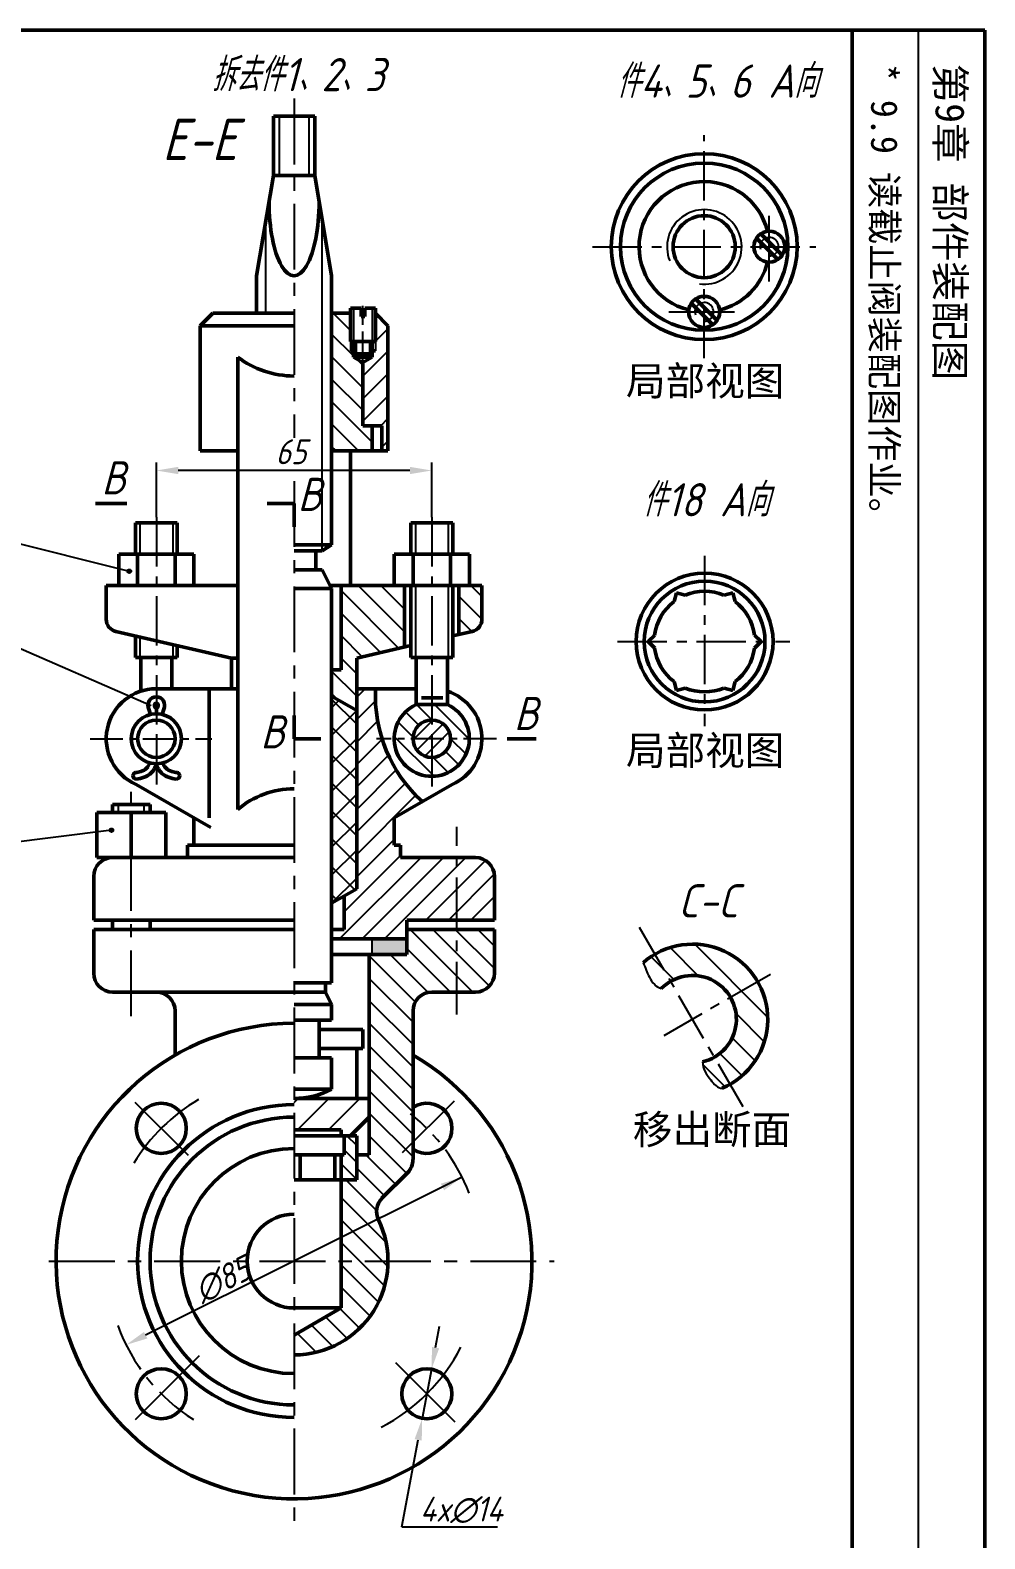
# Model space of a CAD drawing. Header units: millimetres. Extents: x 0 to 226, y 0 to 322.
# Drawn here: x 110.9 to 226, y 140 to 322 of the extents above; entities that cross this region are included whole.
import ezdxf

# ---------------------------------------------------------------- set-up
doc = ezdxf.new("R2010")
doc.units = ezdxf.units.MM
doc.header["$LTSCALE"] = 0.25
doc.linetypes.add('CENTER', pattern=[50.8, 31.75, -6.35, 6.35, -6.35])
for name, color, linetype in [('点画线层', 7, 'CENTER'), ('答案', 1, 'Continuous'), ('细实线层', 7, 'Continuous')]:
    doc.layers.add(name, color=color, linetype=linetype)
doc.layers.add('粗实线层', color=7, linetype='Continuous', lineweight=50)
doc.styles.get("Standard").update_dxf_attribs({"font": 'gbeitc.shx', "height": 4, "bigfont": 'gbcbig.shx'})
doc.styles.add('宋体', font='', dxfattribs={"height": 3.5})
doc.styles.get('宋体').set_extended_font_data('SimSun')
pattern_1 = [(315, (294.016, 336.4835), (1.35551, 1.35551), [])]
pattern_2 = [(45, (294.016, 336.4835), (-1.35551, 1.35551), [])]

msp = doc.modelspace()

# ---------------------------------------------------------------- hatches: boundary and pattern name
at = {"layer": '粗实线层'}
msp.add_hatch(color=256, dxfattribs=at).paths.add_polyline_path([(152.16, 212.37), (152.16, 210.49), (156.31, 210.49), (156.31, 212.37)])
at = {"layer": '细实线层'}
h = msp.add_hatch(dxfattribs=at)
h.set_pattern_fill('ANSI31', color=256, scale=0.603774, angle=-90, style=0)
h.set_pattern_definition(pattern_1)
h.paths.add_polyline_path([(147.26, 271.24), (152.16, 271.24), (152.16, 274.26), (151.03, 274.26), (151.03, 281.91), (149.9, 282.56), (149.9, 283.32), (149.52, 283.32), (149.52, 284.45), (149.52, 287.85), (147.26, 287.85)])
h = msp.add_hatch(dxfattribs=at)
h.set_pattern_fill('ANSI31', color=256, scale=0.603774, style=0)
h.set_pattern_definition(pattern_2)
h.paths.add_polyline_path([(154.05, 271.24), (154.05, 286.34), (152.54, 287.85), (152.54, 284.45), (152.54, 283.32), (152.16, 283.32), (152.16, 282.56), (151.03, 281.91), (151.03, 281.69), (151.03, 274.26), (153.3, 274.26), (153.3, 271.24)])
h.paths.add_polyline_path([(152.54, 283.32), (152.54, 284.45), (152.16, 284.45), (152.16, 283.32)], flags=17)
h = msp.add_hatch(color=256, dxfattribs=at)
edge = h.paths.add_edge_path()
edge.add_arc((122.87, 256.73), 0.226, 0, 360)
h = msp.add_hatch(dxfattribs=at)
h.set_pattern_fill('ANSI31', color=256, scale=0.603774, angle=-90, style=0)
h.set_pattern_definition(pattern_1)
h.paths.add_polyline_path([(165.37, 255.02), (162.6, 255.02), (162.6, 249.09), (164.2, 249.46, 0.349242), (165.37, 250.93)])
h.paths.add_polyline_path([(148.39, 255.02), (148.39, 244.83), (147.26, 244.83), (147.26, 241.66), (150.28, 239.92), (150.28, 246.25), (156.06, 247.58), (156.06, 255.02)])
h = msp.add_hatch(dxfattribs=at)
h.set_pattern_fill('ANSI31', color=256, scale=0.603774, style=0)
h.set_pattern_definition(pattern_2)
h.paths.add_polyline_path([(162.35, 214.64), (162.35, 222.19), (155.56, 222.19), (155.56, 223.69), (154.8, 223.69), (154.8, 226.98), (158.2, 228.94, -0.225093), (152.55, 242.56), (150.28, 242.56), (150.28, 218.41), (148.77, 217.54), (148.77, 213.51), (147.26, 213.51), (147.26, 212.37), (156.31, 212.37), (156.31, 214.64)])
h.paths.add_polyline_path([(166.88, 219.92, 0.414214), (164.62, 222.19), (162.35, 222.19), (162.35, 214.64), (166.88, 214.64)])
h = msp.add_hatch(dxfattribs=at)
h.set_pattern_fill('ANSI37', color=256, scale=0.75, style=0)
h.set_pattern_definition([(45, (-322, 6e-14), (-1.683798, 1.683798), []), (135, (-322, 6e-14), (-1.683798, -1.683798), [])])
h.paths.add_polyline_path([(150.28, 239.92), (147.26, 241.66), (147.26, 216.67), (150.28, 218.41)])
h = msp.add_hatch(dxfattribs=at)
h.set_pattern_fill('ANSI31', color=256, scale=0.483019, angle=270, style=0)
h.set_pattern_definition([(315, (15.8215, 76.4957), (1.084408, 1.084408), [])])
h.paths.add_polyline_path([(163.86, 236.52), (161.6, 236.52, -0.414214), (159.33, 234.26), (159.33, 232, 0.414214)])
h.paths.add_polyline_path([(157.07, 236.52), (154.8, 236.52, 0.414214), (159.33, 232), (159.33, 234.26, -0.414214)])
h.paths.add_polyline_path([(161.22, 240.64), (159.33, 240.64), (159.33, 238.79, -0.414214), (161.6, 236.52), (163.86, 236.52, 0.293253)])
h.paths.add_polyline_path([(159.33, 238.79), (159.33, 240.64), (157.45, 240.64, 0.293253), (154.8, 236.52), (157.07, 236.52, -0.414214)], flags=17)
h = msp.add_hatch(dxfattribs=at)
h.set_pattern_fill('ANSI31', color=256, scale=0.377358, style=0)
h.set_pattern_definition([(45, (15.8215, 76.4957), (-0.847194, 0.847194), [])])
edge = h.paths.add_edge_path()
edge.add_arc((159.33, 236.52), 2.26, 0, 360)
h = msp.add_hatch(color=256, dxfattribs=at)
edge = h.paths.add_edge_path()
edge.add_arc((120.71, 225.48), 0.226, 0, 360)
h = msp.add_hatch(dxfattribs=at)
h.set_pattern_fill('ANSI31', color=256, scale=0.603774, angle=-90, style=0)
h.set_pattern_definition(pattern_1)
h.paths.add_polyline_path([(166.88, 208.22), (166.88, 213.51), (162.35, 213.51), (162.35, 205.96), (164.62, 205.96, 0.414214)])
h.paths.add_polyline_path([(157.07, 187.85), (157.07, 203.69, -0.414214), (159.33, 205.96), (162.35, 205.96), (162.35, 213.51), (156.31, 213.51), (156.31, 210.49), (151.79, 210.49), (151.79, 186.34), (150.28, 186.34), (150.28, 183.32), (148.39, 183.32), (148.39, 179.17)])
h.paths.add_polyline_path([(154.05, 173.51, 0.114409), (152.89, 178.49, -0.320617), (153.33, 181.08), (156.41, 184.16, 0.198912), (157.07, 185.76), (157.07, 187.85), (148.39, 179.17), (148.39, 173.51)])
h.paths.add_polyline_path([(154.05, 173.51), (148.39, 173.51), (148.39, 167.85), (150.73, 165.5, 0.198912)])
h.paths.add_polyline_path([(150.73, 165.5), (148.39, 167.85), (142.73, 164.58), (142.73, 162.19, 0.198912)])
h = msp.add_hatch(dxfattribs=at)
h.set_pattern_fill('ANSI31', color=256, scale=0.754717, angle=-90, style=0)
h.set_pattern_definition([(315, (355.5088, 416.63), (1.694388, 1.694388), [])])
edge = h.paths.add_edge_path()
edge.add_spline(control_points=[(184.8, 209.49), (185.09, 208.92), (185.42, 207.7), (186.36, 206.55), (187, 206.38)], knot_values=[0, 0, 0, 0, 1.906772, 3.886429, 3.886429, 3.886429, 3.886429], degree=3, periodic=0)
edge.add_arc((190.77, 202.68), 5.28, 120, 135.5396, ccw=False)
edge.add_line((188.13, 207.25), (186.24, 210.52))
edge.add_arc((190.77, 202.68), 9.06, 120, 131.2359)
h.paths.add_polyline_path([(195.35, 205.32), (198.61, 207.2, 0.414214), (186.24, 210.52), (188.13, 207.25, -0.414214)])
h.paths.add_polyline_path([(198.61, 207.2), (195.35, 205.32, -0.414214), (193.41, 198.1), (195.3, 194.83, 0.414214)])
edge = h.paths.add_edge_path()
edge.add_spline(control_points=[(191.97, 197.53), (191.97, 196.74), (192.76, 195.58), (193.77, 194.35), (194.35, 194.35)], knot_values=[0, 0, 0, 0, 2.378017, 4.093495, 4.093495, 4.093495, 4.093495], degree=3, periodic=0)
edge.add_arc((190.77, 202.68), 9.06, 293.2534, 300)
edge.add_line((195.3, 194.83), (193.41, 198.1))
edge.add_arc((190.77, 202.68), 5.28, 283.1483, 300, ccw=False)
h = msp.add_hatch(dxfattribs=at)
h.set_pattern_fill('ANSI31', color=256, scale=0.830189, style=0)
h.set_pattern_definition([(45, (294.016, 336.4835), (-1.863827, 1.863827), [])])
h.paths.add_polyline_path([(149.52, 188.6), (151.79, 190.86), (151.79, 193.13), (142.73, 193.13), (142.73, 189.35), (148.39, 189.35), (148.39, 188.6)])
h = msp.add_hatch(dxfattribs=at)
h.set_pattern_fill('ANSI31', color=256, scale=0.45283, angle=-90, style=0)
h.set_pattern_definition([(315, (294.0159, 336.4835), (1.016633, 1.016633), [])])
h.paths.add_polyline_path([(150.28, 183.32), (150.28, 188.6), (148.77, 188.6), (148.77, 186.34), (148.39, 186.34), (148.39, 183.32)])

# ---------------------------------------------------------------- linework, layer by layer
at = {"lineweight": 50}
for p, q in [((226, 322), (0, 322)), ((210, 0), (210, 322)), ((226, 0), (226, 322))]:
    msp.add_line(p, q, dxfattribs=at)
for p, q in [((218, 0), (218, 322)), ((150.28, 218.41), (150.28, 246.25)), ((150.28, 218.41), (148.77, 217.54)), ((152.16, 210.49), (152.16, 212.37)), ((142.73, 186.34), (148.77, 186.34)), ((142.73, 186.34), (148.77, 186.34)), ((150.28, 186.34), (151.79, 186.34)), ((150.28, 183.32), (150.28, 186.34)), ((142.73, 183.32), (150.28, 183.32)), ((148.39, 183.32), (148.39, 167.85))]:
    msp.add_line(p, q)
at = {"layer": '点画线层'}
for p, q in [((142.73, 313.75), (142.73, 272.81)), ((200.02, 291.67), (200.02, 299.74)), ((187.89, 288.02), (196.21, 288.02)), ((142.73, 267.59), (142.73, 140.79)), ((123.11, 203.04), (123.11, 230.12)), ((113.18, 173.51), (174.08, 173.51))]:
    msp.add_line(p, q, dxfattribs=at)
at = {"layer": '点画线层', "ltscale": 0.75}
for p, q in [((192.17, 282.42), (192.17, 309.33)), ((178.71, 295.88), (205.63, 295.88)), ((126.13, 263.25), (126.13, 236.52)), ((159.33, 263.25), (159.33, 236.52)), ((192.22, 258.58), (192.22, 238.02)), ((181.73, 248.24), (202.49, 248.24)), ((126.13, 236.52), (126.13, 230.98)), ((159.33, 236.52), (159.33, 230.75)), ((196.87, 192.12), (184.38, 213.75)), ((200.15, 208.09), (187.32, 200.69))]:
    msp.add_line(p, q, dxfattribs=at)
at = {"layer": '点画线层', "ltscale": 0.5}
for p, q in [((151.03, 281.69), (151.03, 288.74)), ((151.03, 281.69), (151.03, 288.41)), ((118.13, 236.52), (132.81, 236.52)), ((167.14, 236.52), (152.65, 236.52))]:
    msp.add_line(p, q, dxfattribs=at)
at = {"layer": '点画线层', "ltscale": 0.8}
msp.add_line((162.35, 203.27), (162.35, 225.88), dxfattribs=at)
at = {"layer": '点画线层', "ltscale": 0.75}
for start, end in [(21.2213, 51.6699), (200.1341, 237.6779)]:
    msp.add_arc((142.73, 173.51), 22.64, start, end, dxfattribs=at)
at = {"layer": '粗实线层'}
for p, q in [((140.24, 311.62), (142.73, 311.62)), ((140.24, 311.62), (140.24, 304.45)), ((145.22, 311.62), (142.73, 311.62)), ((145.22, 311.62), (145.22, 304.45)), ((140.24, 304.45), (138.2, 292.37)), ((140.24, 304.45), (142.73, 304.45)), ((145.22, 304.45), (142.73, 304.45)), ((145.22, 304.45), (147.26, 292.37)), ((198.46, 296.91), (201.05, 294.32)), ((198.99, 297.43), (201.58, 294.84)), ((138.2, 287.85), (138.2, 292.37)), ((147.26, 259.92), (147.26, 292.37)), ((191.14, 289.58), (193.73, 286.99)), ((132.92, 287.85), (131.41, 286.34)), ((132.92, 287.85), (142.73, 287.85)), ((149.52, 287.85), (147.26, 287.85)), ((149.52, 288.45), (149.52, 284.45)), ((150.8, 288.45), (149.52, 288.45)), ((150.8, 288.45), (150.8, 287.47)), ((152.54, 288.45), (151.26, 288.45)), ((151.26, 288.45), (151.26, 287.47)), ((152.54, 288.45), (152.54, 284.45)), ((152.54, 287.85), (154.05, 286.34)), ((190.61, 289.06), (193.2, 286.47)), ((131.41, 286.34), (131.41, 271.24)), ((131.41, 286.34), (142.73, 286.34)), ((151.26, 287.47), (150.8, 287.47)), ((154.05, 286.34), (154.05, 271.24)), ((152.54, 284.45), (149.52, 284.45)), ((149.9, 284.45), (149.9, 283.32)), ((150.13, 282.94), (150.13, 284.45)), ((151.94, 282.94), (151.94, 284.45)), ((152.16, 284.45), (152.16, 282.56)), ((135.94, 282.56), (135.94, 227.99)), ((150.13, 283.32), (149.52, 283.32)), ((149.9, 283.32), (149.9, 282.56)), ((152.16, 282.56), (149.9, 282.56)), ((149.9, 282.56), (151.03, 281.91)), ((151.94, 282.94), (150.13, 282.94)), ((151.03, 281.91), (152.16, 282.56)), ((152.54, 283.32), (151.94, 283.32)), ((151.03, 281.91), (151.03, 274.26)), ((153.3, 274.26), (151.03, 274.26)), ((152.16, 274.26), (152.16, 271.24)), ((153.3, 274.26), (153.3, 271.24)), ((131.41, 271.24), (135.94, 271.24)), ((154.05, 271.24), (147.26, 271.24)), ((149.52, 271.24), (149.52, 255.02)), ((118.81, 264.9), (122.56, 264.9)), ((139.49, 264.9), (142.73, 264.9)), ((142.73, 264.9), (142.73, 262.08)), ((123.61, 262.56), (128.64, 262.56)), ((156.82, 262.56), (161.85, 262.56)), ((130.65, 258.79), (121.6, 258.79)), ((121.6, 258.79), (121.6, 255.02)), ((123.86, 258.79), (123.86, 255.02)), ((128.39, 258.79), (128.39, 255.02)), ((130.65, 258.79), (130.65, 255.02)), ((147.26, 259.92), (142.73, 259.92)), ((146.13, 259.17), (142.73, 259.17)), ((145.37, 256.9), (145.37, 259.17)), ((147.26, 259.92), (146.13, 259.17)), ((163.86, 258.79), (154.8, 258.79)), ((154.8, 258.79), (154.8, 255.02)), ((157.07, 258.79), (157.07, 255.02)), ((161.6, 258.79), (161.6, 255.02)), ((163.86, 258.79), (163.86, 255.02)), ((146.13, 256.9), (142.73, 256.9)), ((146.13, 256.9), (147.26, 254.64)), ((120.09, 255.02), (135.94, 255.02)), ((120.09, 255.02), (120.09, 250.93)), ((147.07, 255.02), (165.37, 255.02)), ((148.39, 255.02), (148.39, 244.83)), ((165.37, 255.02), (165.37, 250.93)), ((147.26, 254.64), (142.73, 254.64)), ((147.26, 254.64), (147.26, 207.09)), ((188.82, 254.12), (188.54, 253.06)), ((188.82, 254.12), (189.89, 253.84)), ((195.62, 254.12), (194.56, 253.84)), ((195.62, 254.12), (195.9, 253.06)), ((121.26, 249.46), (135.18, 246.25)), ((164.2, 249.46), (161.85, 248.92)), ((156.82, 247.76), (150.28, 246.25)), ((185.43, 248.24), (186.21, 249.01)), ((185.43, 248.24), (186.21, 247.46)), ((199.02, 248.24), (198.24, 249.01)), ((199.02, 248.24), (198.24, 247.46)), ((128.64, 246.34), (123.61, 246.34)), ((124.24, 242.26), (124.24, 246.34)), ((128.01, 242.56), (128.01, 246.34)), ((135.18, 242.56), (135.18, 246.25)), ((135.18, 246.25), (135.94, 246.25)), ((150.28, 218.41), (150.28, 246.25)), ((161.85, 246.34), (156.82, 246.34)), ((157.45, 240.64), (157.45, 246.34)), ((161.22, 240.64), (161.22, 246.34)), ((147.26, 244.83), (148.39, 244.83)), ((126.13, 242.56), (135.94, 242.56)), ((132.51, 242.56), (132.51, 226.98)), ((157.45, 242.56), (150.28, 242.56)), ((188.82, 242.35), (188.54, 243.42)), ((188.82, 242.35), (189.89, 242.64)), ((195.62, 242.35), (194.56, 242.64)), ((195.62, 242.35), (195.9, 243.42)), ((150.28, 239.92), (147.26, 241.66)), ((161.22, 240.64), (157.45, 240.64)), ((160.68, 241.45), (158.1, 241.45)), ((125.34, 239.6), (125.34, 239.44)), ((126.13, 239.54), (126.13, 240.04)), ((126.91, 239.6), (126.91, 239.44)), ((142.73, 239.34), (142.73, 236.52)), ((142.73, 236.52), (145.97, 236.52)), ((168.41, 236.52), (171.93, 236.52)), ((128.94, 232.03), (128.94, 232.06)), ((132.68, 225.81), (123.68, 231)), ((154.8, 226.98), (161.78, 231)), ((118.96, 222.19), (118.96, 227.62)), ((127.26, 227.62), (118.96, 227.62)), ((125.37, 228.6), (120.84, 228.6)), ((120.84, 227.62), (120.84, 228.6)), ((123.11, 227.62), (123.11, 222.19)), ((125.37, 227.62), (125.37, 228.6)), ((127.26, 222.19), (127.26, 227.62)), ((130.65, 223.69), (130.65, 226.98)), ((154.8, 223.69), (154.8, 226.98)), ((118.96, 222.19), (142.73, 222.19)), ((129.9, 223.69), (142.73, 223.69)), ((129.9, 222.19), (129.9, 223.69)), ((154.8, 223.69), (155.56, 223.69)), ((155.56, 222.19), (155.56, 223.69)), ((155.56, 222.19), (164.62, 222.19)), ((118.58, 219.92), (118.58, 214.64)), ((150.28, 218.41), (147.26, 216.67)), ((166.88, 219.92), (166.88, 214.64)), ((148.77, 213.51), (148.77, 217.54)), ((118.58, 214.64), (142.73, 214.64)), ((118.58, 213.51), (118.58, 208.22)), ((142.73, 213.51), (118.58, 213.51)), ((120.84, 213.51), (120.84, 214.64)), ((125.37, 213.51), (125.37, 214.64)), ((147.26, 213.51), (148.77, 213.51)), ((156.31, 214.64), (166.88, 214.64)), ((156.31, 214.64), (156.31, 210.49)), ((166.88, 213.51), (156.31, 213.51)), ((166.88, 208.22), (166.88, 213.51)), ((147.26, 212.37), (156.31, 212.37)), ((147.26, 210.49), (156.31, 210.49)), ((151.79, 186.34), (151.79, 210.49)), ((120.84, 205.96), (142.73, 205.96)), ((147.26, 207.09), (142.73, 207.09)), ((146.5, 205.96), (142.73, 205.96)), ((146.5, 207.09), (146.5, 205.96)), ((146.5, 205.96), (147.26, 204.45)), ((159.33, 205.96), (164.62, 205.96)), ((147.26, 204.45), (142.73, 204.45)), ((147.26, 204.45), (147.26, 202.56)), ((128.39, 203.69), (128.39, 198.34)), ((147.26, 202.56), (142.73, 202.56)), ((145.75, 202.56), (145.75, 198.03)), ((157.07, 203.69), (157.07, 185.76)), ((145.75, 201.43), (151.03, 201.43)), ((151.03, 201.43), (151.03, 199.17)), ((151.79, 201.43), (151.79, 186.34)), ((145.75, 199.17), (151.03, 199.17)), ((150.28, 199.17), (150.28, 193.13)), ((147.26, 198.03), (142.73, 198.03)), ((147.26, 198.03), (147.26, 194.26)), ((142.73, 194.26), (147.26, 194.26)), ((142.73, 193.13), (151.79, 193.13)), ((148.39, 189.35), (142.73, 189.35)), ((148.39, 189.35), (148.39, 188.6)), ((149.52, 188.6), (151.79, 190.86)), ((142.73, 188.6), (150.28, 188.6)), ((148.77, 186.34), (148.77, 188.6)), ((150.28, 183.32), (150.28, 188.6)), ((150.28, 188.6), (150.28, 186.34)), ((148.77, 186.34), (142.73, 186.34)), ((143.48, 186.34), (143.48, 183.32)), ((147.63, 186.34), (147.63, 183.32)), ((148.39, 186.34), (148.39, 167.85)), ((151.79, 186.34), (150.28, 186.34)), ((156.41, 184.16), (153.33, 181.08)), ((142.73, 183.32), (150.28, 183.32)), ((142.73, 167.85), (148.39, 167.85)), ((148.39, 167.85), (142.73, 164.58))]:
    msp.add_line(p, q, dxfattribs=at)
at = {"layer": '粗实线层', "ltscale": 0.5}
for p, q in [((123.61, 262.56), (123.61, 258.79)), ((128.64, 262.56), (128.64, 258.79)), ((156.82, 262.56), (156.82, 258.79)), ((161.85, 262.56), (161.85, 258.79)), ((156.06, 255.02), (156.06, 247.58)), ((156.82, 255.02), (156.82, 246.34)), ((161.85, 255.02), (161.85, 246.34)), ((162.6, 255.02), (162.6, 249.09)), ((123.61, 248.92), (123.61, 246.34)), ((128.64, 247.76), (128.64, 246.34))]:
    msp.add_line(p, q, dxfattribs=at)
at = {"layer": '粗实线层'}
for centre, radius in [((192.17, 295.88), 11.21), ((192.17, 295.88), 10.09), ((192.17, 295.88), 3.74), ((200.02, 295.88), 1.87), ((192.17, 288.02), 1.87), ((192.22, 248.24), 8.25), ((192.22, 248.24), 7.28), ((126.13, 236.52), 3.02), ((126.13, 236.52), 2.26), ((126.13, 236.52), 2.26), ((159.33, 236.52), 2.26), ((126.72, 189.52), 3.02), ((126.72, 157.5), 3.02), ((158.74, 157.5), 3.02)]:
    msp.add_circle(centre, radius, dxfattribs=at)
for centre, radius, start, end in [((192.17, 295.88), 7.85, 13.6743, 256.3257), ((192.17, 295.88), 7.85, 283.6743, 346.3257), ((142.73, 291.52), 11.24, 232.8214, 270), ((192.22, 248.24), 6.07, 127.369, 172.631), ((192.22, 248.24), 6.07, 67.369, 112.631), ((192.22, 248.24), 6.07, 7.369, 52.631), ((121.6, 250.93), 1.51, 180, 257.0054), ((163.86, 250.93), 1.51, 282.9946, 0), ((192.22, 248.24), 6.07, 187.369, 232.631), ((192.22, 248.24), 6.07, 307.369, 352.631), ((126.13, 236.52), 6.04, 90, 246.1149), ((169.74, 241.7), 17.21, 177.1272, 227.8689), ((159.33, 236.52), 6.04, 293.8851, 71.79), ((192.22, 248.24), 6.07, 247.369, 292.631), ((125.75, 240.04), 0.377, 0, 52.0874), ((126.5, 240.04), 0.377, 127.9126, 180), ((159.33, 236.52), 4.53, 114.6243, 65.3757), ((124.21, 239.6), 1.13, 0, 26.3159), ((128.04, 239.6), 1.13, 153.6841, 180), ((123.68, 232.06), 0.377, 98.7366, 180), ((123.68, 232.03), 0.377, 180, 278.6976), ((128.57, 232.03), 0.377, 261.3024, 360), ((128.57, 232.06), 0.377, 360, 81.2634), ((142.73, 220.01), 10.48, 90, 130.401), ((120.84, 219.92), 2.26, 90, 180), ((164.62, 219.92), 2.26, 0, 90), ((190.77, 202.68), 9.06, 293.2534, 131.2359), ((120.84, 208.22), 2.26, 180, 270), ((164.62, 208.22), 2.26, 270, 0), ((190.77, 202.68), 5.28, 283.1483, 135.5396), ((126.13, 203.69), 2.26, 0, 90), ((159.33, 203.69), 2.26, 90, 180), ((142.73, 173.51), 28.68, 90, 60), ((142.73, 202.75), 9.62, 270, 298.0725), ((142.73, 173.51), 18.87, 90, 270), ((158.74, 189.52), 3.02, 236.4062, 123.5938), ((142.73, 173.51), 17.36, 90, 270), ((142.73, 173.51), 13.58, 90, 270), ((154.8, 185.76), 2.26, 315, 0), ((154.93, 179.48), 2.26, 135, 206.107), ((142.73, 173.51), 5.66, 90, 270), ((142.73, 173.51), 11.32, 270, 26.107)]:
    msp.add_arc(centre, radius, start, end, dxfattribs=at)
for centre, major_axis, ratio, start_param, end_param in [((142.73, 301.32), (0, -8.94), 0.3375, 4.712389, 7.853982), ((126.1, 240.56), (0.195, 0.195), 1, 4.58869, 7.032155), ((126.1, 240.56), (0.728, 0.728), 1, 5.038488, 7.032155)]:
    msp.add_ellipse(centre, major_axis=major_axis, ratio=ratio, start_param=start_param, end_param=end_param, dxfattribs=at)
at = {"layer": '粗实线层', "extrusion": (0, 0, -1)}
for major_axis, start_param in [((-0.728, 0.728), 5.038488), ((-0.195, 0.195), 4.58869)]:
    msp.add_ellipse((126.15, 240.56), major_axis=major_axis, ratio=1, start_param=start_param, end_param=7.032155, dxfattribs=at)
at = {"layer": '粗实线层'}
for points, knots in [([(125.34, 233.61), (125.27, 233.39), (125.02, 232.91), (124.33, 232.56), (123.84, 232.47), (123.63, 232.43)], [0, 0, 0, 0, 0.936014, 2.051963, 2.910387, 2.910387, 2.910387, 2.910387]), ([(126.13, 233.51), (126.04, 233.2), (125.97, 233.04), (125.79, 232.72), (125.68, 232.57), (125.41, 232.3), (125.26, 232.19), (124.96, 232.01), (124.81, 231.94), (124.33, 231.76), (124.02, 231.7), (123.74, 231.65)], [0, 0, 0, 0, 0.485993, 0.485993, 0.951791, 0.951791, 1.417588, 1.417588, 1.883385, 1.883385, 2.917092, 2.917092, 2.917092, 2.917092]), ([(126.13, 233.51), (126.21, 233.2), (126.28, 233.04), (126.46, 232.72), (126.57, 232.57), (126.84, 232.3), (126.99, 232.19), (127.29, 232.01), (127.44, 231.94), (127.92, 231.76), (128.23, 231.7), (128.51, 231.65)], [0, 0, 0, 0, 0.485993, 0.485993, 0.951791, 0.951791, 1.417588, 1.417588, 1.883385, 1.883385, 2.917092, 2.917092, 2.917092, 2.917092]), ([(126.91, 233.61), (126.98, 233.39), (127.23, 232.91), (127.92, 232.56), (128.41, 232.47), (128.62, 232.43)], [0, 0, 0, 0, 0.936014, 2.051963, 2.910387, 2.910387, 2.910387, 2.910387])]:
    msp.add_open_spline(points, degree=3, knots=knots, dxfattribs=at)
at = {"layer": '细实线层'}
for p, q in [((140.95, 311.62), (140.95, 304.45)), ((144.5, 311.62), (144.5, 304.45)), ((139.33, 287.85), (139.33, 299.08)), ((146.13, 259.17), (146.13, 299.08)), ((149.9, 288.45), (149.9, 284.45)), ((152.16, 288.45), (152.16, 284.45)), ((149.52, 284.45), (149.52, 283.32)), ((152.54, 284.45), (152.54, 283.32)), ((126.13, 263.25), (126.13, 269.83)), ((159.33, 263.25), (159.33, 269.83)), ((156.69, 268.88), (128.77, 268.88)), ((107.62, 260.56), (122.87, 256.73)), ((107.62, 248.32), (125.51, 240.51)), ((121.57, 227.62), (121.57, 228.6)), ((124.64, 227.62), (124.64, 228.6)), ((120.71, 225.48), (107.62, 223.84)), ((123.55, 192.68), (129.97, 186.27)), ((162.02, 192.8), (155.78, 186.55)), ((162.98, 183.63), (124.84, 164.57)), ((159.79, 163.06), (160.28, 165.65)), ((131.29, 162.07), (123.57, 154.34)), ((154.95, 161.29), (162.12, 154.11)), ((159.3, 160.46), (158.18, 154.53)), ((155.71, 141.46), (157.69, 151.93)), ((155.71, 141.46), (167.25, 141.46))]:
    msp.add_line(p, q, dxfattribs=at)
at = {"layer": '细实线层', "ltscale": 0.5}
for p, q in [((124.14, 262.56), (124.14, 258.79)), ((128.11, 262.56), (128.11, 258.79)), ((157.35, 262.56), (157.35, 258.79)), ((161.32, 262.56), (161.32, 258.79)), ((157.35, 255.02), (157.35, 246.34)), ((161.32, 255.02), (161.32, 246.34)), ((124.14, 248.8), (124.14, 246.34)), ((128.11, 247.88), (128.11, 246.34))]:
    msp.add_line(p, q, dxfattribs=at)
at = {"layer": '细实线层'}
for centre in [(122.87, 256.73), (120.71, 225.48)]:
    msp.add_circle(centre, 0.226, dxfattribs=at)
for centre, radius, start, end in [((192.19, 295.85), 4.5, 262.5258, 201.8547), ((200.02, 295.88), 1.12, 270.1045, 196.4), ((192.17, 288.02), 1.12, 270.1045, 198.7046), ((142.73, 173.51), 22.64, 120.5324, 148.5896), ((142.73, 173.51), 22.64, 297.6533, 332.6572)]:
    msp.add_arc(centre, radius, start, end, dxfattribs=at)
for points, start_tangent, end_tangent in [([(184.8, 209.49), (185.56, 207.74), (187, 206.38)], (0.457023, -0.889455), (0.962548, -0.271111)), ([(191.97, 197.53), (192.96, 195.37), (194.35, 194.35)], (0, -1), (1, 0))]:
    msp.add_spline(points, degree=3, dxfattribs=dict(at, start_tangent=start_tangent, end_tangent=end_tangent))
for points in [[(128.77, 269.32), (128.77, 268.44), (126.13, 268.88)], [(156.69, 269.32), (156.69, 268.44), (159.33, 268.88)], [(160.82, 182.05), (160.42, 182.84), (162.98, 183.63)], [(124.64, 164.96), (125.04, 164.17), (122.48, 163.39)], [(160.22, 162.98), (159.36, 163.14), (159.3, 160.46)], [(158.12, 151.85), (157.26, 152.02), (158.18, 154.53)]]:
    msp.add_solid(points, dxfattribs=at)

# ---------------------------------------------------------------- texts
at = {"style": '宋体'}
for s, height, p in [('* 9.9 读截止阀装配图作业。', 3.2, (212.3, 317.95)), ('第9章 部件装配图', 3.5, (220.07, 317.95))]:
    msp.add_text(s, height=height, rotation=270, dxfattribs=at).set_placement(p)
at = {"layer": '答案'}
msp.add_text('E-E', height=5, dxfattribs=at).set_placement((126.84, 306.32))
at = {"layer": '答案', "style": '宋体'}
for s, p in [('局部视图', (182.74, 277.94)), ('局部视图', (182.74, 233.36)), ('移出断面', (183.57, 187.63))]:
    msp.add_text(s, height=3.5, dxfattribs=at).set_placement(p)
at = {"layer": '细实线层'}
for s, height, p in [('拆去件1、2、3', 4, (132.81, 314.64)), ('件4、5、6 A向', 4, (181.6, 313.86)), ('65', 3, (140.5, 269.64)), ('B', 4, (119.52, 266)), ('B', 4, (143.17, 264)), ('件18 A向', 4, (184.74, 263.35)), ('B', 4, (169.24, 237.57)), ('B', 4, (138.68, 235.35)), ('C-C', 4, (189.03, 214.97)), ('4x∅14', 3, (157.91, 142.08))]:
    msp.add_text(s, height=height, dxfattribs=at).set_placement(p)
msp.add_text('∅85', height=3, rotation=26.5512, dxfattribs=at).set_placement((131.63, 168.44))

doc.saveas('drawing.dxf')
